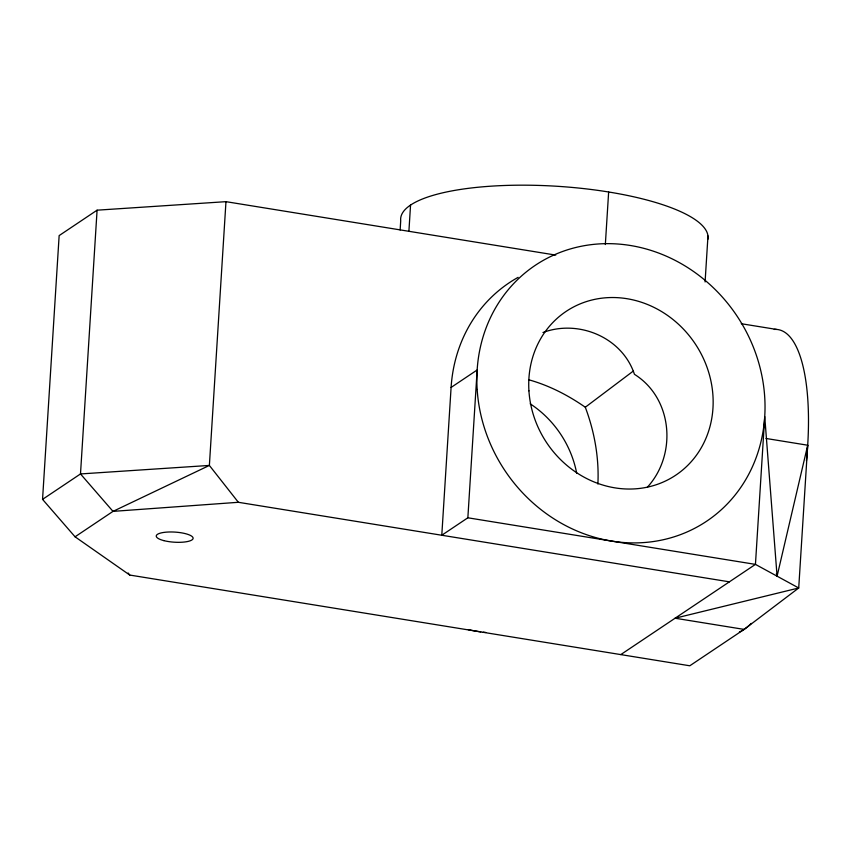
<?xml version="1.0" encoding="UTF-8"?>
<svg xmlns="http://www.w3.org/2000/svg" width="851" height="851" viewBox="0 0 851 851"><rect width="100%" height="100%" fill="white"/><g stroke="black" fill="none" stroke-linecap="round" stroke-linejoin="round"><path stroke-width="1.28" d="M597.891 484.049C599.189 457.923 594.487 431.67 585.297 407.235C568.128 395.279 549.246 385.535 529.056 379.854M766.028 438.467L807.705 445.222L798.717 587.988L744.104 629.4L689.799 665.78L129.756 575.053L75.058 536.8L42.55 499.367L59.145 235.599L97.088 210.176L225.972 201.666L555.767 255.098M97.088 210.176L80.494 473.943L113.002 511.377L238.354 502.292L729.381 581.839M225.972 201.666L209.378 465.433L238.354 502.292M400.14 229.972L400.715 220.771A153.988 42.188 3.6 0 1 555.522 186.178A153.988 42.188 3.6 0 1 707.883 239.291M408.895 231.355L410.554 205.08M518.11 277.352A153.988 139.426 56.2 0 0 451.094 387.45L441.786 535.247L467.859 517.791L755.443 564.383L798.717 587.988L675.077 618.22L744.104 629.4M467.859 517.791L477.156 369.983L451.094 387.45M605.338 244.545L608.646 191.996M705.085 281.958L707.979 235.972M776.389 573.617L777.08 576.18L807.705 445.222M647.409 487.166C677.215 454.54 672.854 398.353 634.442 374.312C622.272 337.39 578.669 319.178 542.97 332.507M585.297 407.235L633.187 371.153M42.55 499.367L80.494 473.943L209.378 465.433L113.002 511.377L75.058 536.8M620.783 654.6L755.443 564.383L764.741 416.575L777.08 576.18M741.274 323.72L776.442 329.411M128.139 573L129.756 575.053M774.229 329.422A153.988 49.922 -80.8 0 1 806.429 460.87M751.273 623.389A153.988 49.922 -80.8 0 1 739.402 632.006M485.783 632.453A153.988 139.426 56.2 0 1 483.262 632.176M480.751 631.857A153.988 139.426 56.2 0 1 468.231 629.602M530.216 403.831A98.556 89.238 56.2 0 1 576.723 473.422M477.166 389.471A153.988 139.426 56.2 0 0 701.107 524.716A153.988 139.426 56.2 0 0 684.566 265.64A153.988 139.426 56.2 0 0 477.166 389.471M528.928 390.843A98.556 89.238 56.2 0 0 672.247 477.4A98.556 89.238 56.2 0 0 661.663 311.594A98.556 89.238 56.2 0 0 528.928 390.843M163.913 540.64A18.477 5.063 3.6 0 0 193.028 538.726A18.477 5.063 3.6 0 0 167.083 532.088A18.477 5.063 3.6 0 0 163.913 540.64"/></g></svg>
